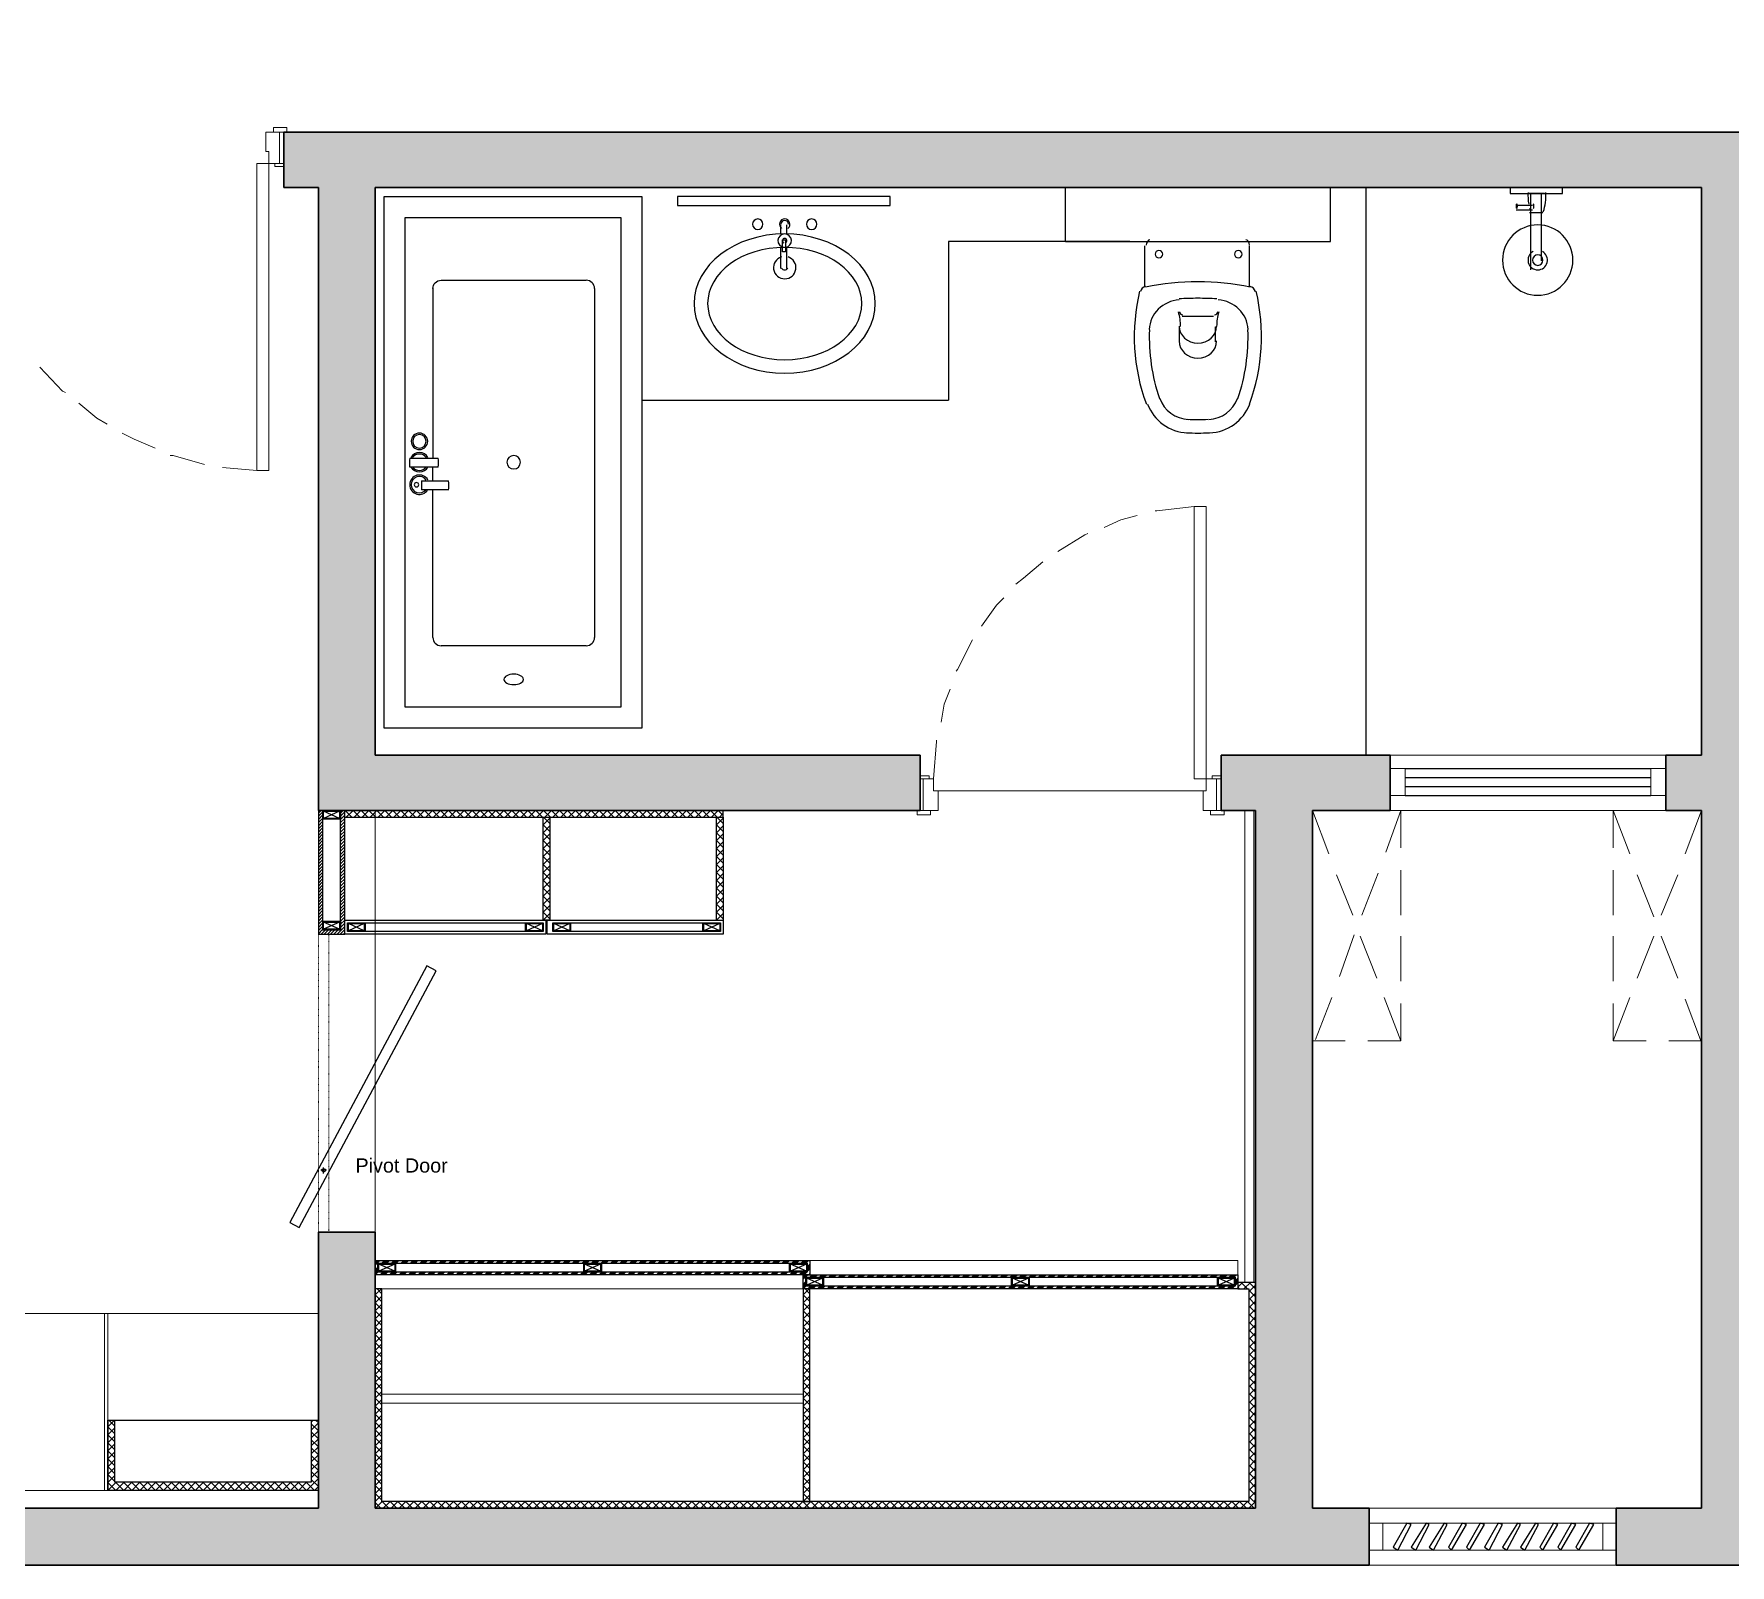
# Model space of a CAD drawing. Header units: millimetres. Extents: x 75500 to 345360, y -224327 to 19532.
# Drawn here: x 87416 to 92212, y -30590 to -26262 of the extents above; entities that cross this region are included whole.
import ezdxf

# ---------------------------------------------------------------- set-up
doc = ezdxf.new("R2010")
doc.units = ezdxf.units.MM
doc.header["$LTSCALE"] = 0.01
doc.linetypes.add('ZWCAD_ISO03W100', pattern=[30, 12, -18])
doc.layers.add('A- Ele 4', color=250, linetype='Continuous', lineweight=15, true_color=0x333333)
for name, color, linetype, lineweight in [('A- Windows', 150, 'Continuous', 9), ('A-WALL', 7, 'Continuous', 30), ('Cut', 1, 'Continuous', 25), ('ele 0.1', 252, 'Continuous', 13), ('funiture', 11, 'Continuous', 5), ('furniture section', 7, 'Continuous', 25), ('hatch', 251, 'Continuous', 0)]:
    doc.layers.add(name, color=color, linetype=linetype, lineweight=lineweight)
doc.styles.get("Standard").update_dxf_attribs({"font": 'arial.ttf'})

# ---------------------------------------------------------------- blocks, each defined once
blk = doc.blocks.new('taps')
at = {"layer": 'A- Ele 4', "lineweight": 25}
for p, q in [((964499.4, -143652.2), (964499.4, -143652.2)), ((964503.6, -143652.2), (964503.6, -143652.2)), ((964474, -143680.4), (964554.4, -143680.4)), ((964554.4, -143705.8), (964474, -143705.8)), ((964539.6, -143745.3), (964539.6, -143707.2)), ((964507.8, -143745.3), (964584, -143745.3)), ((964584, -143770.7), (964507.8, -143770.7))]:
    blk.add_line(p, q, dxfattribs=at)
for points in [[(964501.5, -143609.9), (964488.6, -143609.9), (964478.2, -143620.3), (964478.2, -143633.2)], [(964501.5, -143614.1), (964491, -143614.1), (964482.4, -143622.7), (964482.4, -143633.2)], [(964524.8, -143633.2), (964524.8, -143620.3), (964514.3, -143609.9), (964501.5, -143609.9)], [(964520.5, -143633.2), (964520.5, -143622.7), (964512, -143614.1), (964501.5, -143614.1)], [(964501.5, -143664.9), (964491.5, -143664.9), (964482.3, -143670.3), (964477.4, -143679.1)], [(964478.2, -143633.2), (964478.2, -143646), (964488.6, -143656.5), (964501.5, -143656.5)], [(964501.5, -143669.2), (964493.8, -143669.2), (964486.6, -143672.9), (964482.3, -143679.3)], [(964482.4, -143633.2), (964482.4, -143643.7), (964491, -143652.2), (964501.5, -143652.2)], [(964501.5, -143656.5), (964514.3, -143656.5), (964524.8, -143646), (964524.8, -143633.2)], [(964501.5, -143652.2), (964512, -143652.2), (964520.5, -143643.7), (964520.5, -143633.2)], [(964525.5, -143679.1), (964520.7, -143670.3), (964511.5, -143664.9), (964501.5, -143664.9)], [(964520.7, -143679.3), (964516.3, -143672.9), (964509.2, -143669.2), (964501.5, -143669.2)], [(964474, -143680.4), (964472.9, -143688.8), (964472.9, -143697.4), (964473.9, -143705.8)], [(964477.4, -143705.8), (964482.3, -143714.5), (964491.5, -143719.9), (964501.5, -143719.9)], [(964482.3, -143705.6), (964486.6, -143711.9), (964493.8, -143715.7), (964501.5, -143715.7)], [(964525.5, -143742.6), (964519.4, -143731.6), (964506.7, -143726.1), (964494.6, -143729.3)], [(964501.5, -143715.7), (964509.2, -143715.7), (964516.3, -143711.9), (964520.7, -143705.6)], [(964501.5, -143719.9), (964511.5, -143719.9), (964520.7, -143714.5), (964525.5, -143705.8)], [(964554.4, -143706), (964555.5, -143697.5), (964555.5, -143688.9), (964554.4, -143680.4)], [(964494.6, -143729.3), (964482.4, -143732.4), (964474, -143743.4), (964474, -143755.9)], [(964474, -143755.9), (964474, -143768.5), (964482.4, -143779.4), (964494.6, -143782.6)], [(964494.6, -143733.7), (964484.8, -143736.7), (964478.2, -143745.7), (964478.2, -143755.9)], [(964478.2, -143755.9), (964478.2, -143766.1), (964484.8, -143775.1), (964494.6, -143778.2)], [(964493, -143749.6), (964489.5, -143749.6), (964486.7, -143752.4), (964486.7, -143755.9)], [(964486.7, -143755.9), (964486.7, -143759.4), (964489.5, -143762.3), (964493, -143762.3)], [(964499.4, -143755.9), (964499.4, -143752.4), (964496.5, -143749.6), (964493, -143749.6)], [(964493, -143762.3), (964496.5, -143762.3), (964499.4, -143759.4), (964499.4, -143755.9)], [(964520.7, -143742.7), (964514.9, -143734.3), (964504.3, -143730.7), (964494.6, -143733.7)], [(964494.6, -143782.6), (964506.2, -143785.6), (964518.3, -143780.7), (964524.7, -143770.7)], [(964494.6, -143778.2), (964503.7, -143781), (964513.5, -143778), (964519.4, -143770.7)], [(964507.8, -143745.3), (964506.7, -143753.8), (964506.7, -143762.3), (964507.8, -143770.7)], [(964584, -143771), (964585.1, -143762.5), (964585.1, -143753.8), (964584, -143745.3)]]:
    blk.add_open_spline(points, degree=3, dxfattribs=at)
blk = doc.blocks.new('e ge')
at = {"layer": 'A- Ele 4', "lineweight": 25}
for p, q in [((64637.1, 15752.5), (64637.1, 15904.9)), ((65386.3, 15752.5), (65386.3, 15904.9)), ((65487.9, 14300.7), (65487.9, 15904.9)), ((65991.6, 15888), (65945, 15888)), ((65953.5, 15672.1), (65953.5, 15888)), ((65983.1, 15697.5), (65983.1, 15888)), ((65957.7, 15854.1), (65911.2, 15854.1)), ((65911.2, 15841.4), (65957.7, 15841.4)), ((65987.4, 15833), (65949.3, 15833)), ((63832.9, 15773.7), (63832.9, 15799.1)), ((63849.8, 15773.7), (63849.8, 15799.1)), ((63832.9, 15676.3), (63832.9, 15735.6)), ((63849.8, 15676.3), (63849.8, 15735.6)), ((64637.1, 15752.5), (65386.3, 15752.5)), ((64861.5, 15625.6), (64861.5, 15739.8)), ((64874.2, 15752.5), (65145.1, 15752.5)), ((65157.7, 15625.6), (65157.7, 15739.8)), ((62872.1, 15642.5), (63282.6, 15642.5)), ((62848.8, 15620.2), (62848.8, 15138.8)), ((63305.9, 15619.2), (63305.9, 14633)), ((64967.3, 15540.9), (65056.2, 15540.9)), ((64958.8, 15511.3), (64958.8, 15468.9)), ((65060.4, 15511.3), (65060.4, 15468.9)), ((63439.3, 15303.9), (64307, 15303.9)), ((62848.8, 14633), (62848.8, 15049.9)), ((63282.6, 14609.7), (62872.1, 14609.7))]:
    blk.add_line(p, q, dxfattribs=at)
for points in [[(62711.2, 14376.9), (62711.2, 15879.5), (63439.3, 15879.5), (63439.3, 14376.9)], [(63540.8, 15854.1), (64141.9, 15854.1), (64141.9, 15879.5), (63540.8, 15879.5)], [(66042.4, 15904.9), (65894.2, 15904.9), (65894.2, 15888), (66042.4, 15888)], [(62770.5, 14436.1), (62770.5, 15820.3), (63380, 15820.3), (63380, 14436.1)], [(63837.1, 15756.8), (63845.6, 15756.8), (63845.6, 15722.9), (63837.1, 15722.9)]]:
    blk.add_lwpolyline(points, close=True, dxfattribs=at)
for points in [[(64819.1, 15752.5), (64307, 15752.5), (64307, 15303.9)], [(63079.5, 14529.3), (63079.5, 14529.3), (63075.2, 14529.3), (63075.2, 14529.3)]]:
    blk.add_lwpolyline(points, dxfattribs=at)
for points in [[(65945.3, 15890.6), (65944.6, 15879.8), (65945.2, 15868.9), (65947, 15858.2)], [(65988.3, 15836), (65994.2, 15853.5), (65996.7, 15872.1), (65995.6, 15890.6)], [(65913.3, 15858.4), (65912.1, 15858.4), (65911.2, 15855.5), (65911.2, 15852)], [(65911.2, 15852), (65911.2, 15848.5), (65912.1, 15845.7), (65913.3, 15845.7)], [(65915.4, 15852), (65915.4, 15855.5), (65914.5, 15858.4), (65913.3, 15858.4)], [(65913.3, 15845.7), (65914.5, 15845.7), (65915.4, 15848.5), (65915.4, 15852)], [(65949.5, 15846.3), (65950.4, 15842.8), (65951.4, 15839.4), (65952.6, 15836)], [(65962, 15852), (65962, 15855.5), (65961, 15858.4), (65959.9, 15858.4)], [(65959.9, 15845.7), (65961, 15845.7), (65962, 15848.5), (65962, 15852)], [(63767.3, 15816), (63759.1, 15816), (63752.5, 15809.4), (63752.5, 15801.2)], [(63752.5, 15801.2), (63752.5, 15793), (63759.1, 15786.4), (63767.3, 15786.4)], [(63782.1, 15801.2), (63782.1, 15809.4), (63775.5, 15816), (63767.3, 15816)], [(63767.3, 15786.4), (63775.5, 15786.4), (63782.1, 15793), (63782.1, 15801.2)], [(63829.4, 15805.9), (63827.4, 15799.8), (63829.5, 15793.2), (63834.6, 15789.4)], [(63843.5, 15816), (63837.1, 15816), (63831.4, 15811.9), (63829.4, 15805.9)], [(63843.5, 15811.8), (63837.6, 15811.8), (63832.9, 15807.1), (63832.9, 15801.2)], [(63857.5, 15805.9), (63855.5, 15811.9), (63849.9, 15816), (63843.5, 15816)], [(63854.1, 15801.2), (63854.1, 15807.1), (63849.3, 15811.8), (63843.5, 15811.8)], [(63852.4, 15789.4), (63857.5, 15793.2), (63859.6, 15799.8), (63857.5, 15805.9)], [(63919.7, 15816), (63911.5, 15816), (63904.9, 15809.4), (63904.9, 15801.2)], [(63904.9, 15801.2), (63904.9, 15793), (63911.5, 15786.4), (63919.7, 15786.4)], [(63934.5, 15801.2), (63934.5, 15809.4), (63927.9, 15816), (63919.7, 15816)], [(63919.7, 15786.4), (63927.9, 15786.4), (63934.5, 15793), (63934.5, 15801.2)], [(65972.6, 15799.1), (65917.6, 15799.1), (65873.1, 15754.6), (65873.1, 15699.6)], [(66072, 15699.6), (66072, 15754.6), (66027.5, 15799.1), (65972.6, 15799.1)], [(63843.5, 15773.7), (63702.1, 15773.7), (63587.4, 15685.6), (63587.4, 15576.9)], [(63843.5, 15735.6), (63723.1, 15735.6), (63625.5, 15664.5), (63625.5, 15576.9)], [(63824.5, 15755.9), (63823.8, 15745.9), (63831, 15737.1), (63841, 15735.8)], [(63843.5, 15773.7), (63833.4, 15773.7), (63825.1, 15765.9), (63824.5, 15755.9)], [(63837.2, 15755.7), (63836.7, 15752.6), (63838.5, 15749.7), (63841.4, 15748.6)], [(63843.5, 15761), (63840.4, 15761), (63837.7, 15758.8), (63837.2, 15755.7)], [(64099.6, 15576.9), (64099.6, 15685.6), (63984.9, 15773.7), (63843.5, 15773.7)], [(63862.5, 15755.9), (63861.8, 15765.9), (63853.5, 15773.7), (63843.5, 15773.7)], [(63849.7, 15755.7), (63849.2, 15758.8), (63846.6, 15761), (63843.5, 15761)], [(64061.5, 15576.9), (64061.5, 15664.5), (63963.9, 15735.6), (63843.5, 15735.6)], [(63845.6, 15748.6), (63848.5, 15749.7), (63850.3, 15752.6), (63849.7, 15755.7)], [(63846, 15735.8), (63855.9, 15737.1), (63863.1, 15745.9), (63862.5, 15755.9)], [(64876.3, 15756.8), (64870.4, 15756.8), (64865.7, 15750.1), (64865.7, 15742)], [(65157.7, 15742), (65157.7, 15750.1), (65153, 15756.8), (65147.2, 15756.8)], [(63834, 15708.7), (63819, 15704), (63809.7, 15689.1), (63812.1, 15673.6)], [(63874.9, 15673.6), (63877.2, 15689.1), (63868, 15704), (63853, 15708.7)], [(64901.7, 15727.1), (64895.8, 15727.1), (64891.1, 15722.4), (64891.1, 15716.6)], [(64891.1, 15716.6), (64891.1, 15710.7), (64895.8, 15706), (64901.7, 15706)], [(64912.2, 15716.6), (64912.2, 15722.4), (64907.5, 15727.1), (64901.7, 15727.1)], [(64901.7, 15706), (64907.5, 15706), (64912.2, 15710.7), (64912.2, 15716.6)], [(65126, 15727.1), (65120.2, 15727.1), (65115.4, 15722.4), (65115.4, 15716.6)], [(65115.4, 15716.6), (65115.4, 15710.7), (65120.2, 15706), (65126, 15706)], [(65136.6, 15716.6), (65136.6, 15722.4), (65131.8, 15727.1), (65126, 15727.1)], [(65126, 15706), (65131.8, 15706), (65136.6, 15710.7), (65136.6, 15716.6)], [(65873.1, 15699.6), (65873.1, 15644.7), (65917.6, 15600.2), (65972.6, 15600.2)], [(65959.3, 15723.7), (65948.3, 15717.7), (65942.8, 15704.9), (65945.9, 15692.8)], [(65945.9, 15692.8), (65949, 15680.6), (65960, 15672.1), (65972.6, 15672.1)], [(65972.6, 15714.4), (65964.4, 15714.4), (65957.7, 15707.8), (65957.7, 15699.6)], [(65957.7, 15699.6), (65957.7, 15691.4), (65964.4, 15684.8), (65972.6, 15684.8)], [(65987.4, 15699.6), (65987.4, 15707.8), (65980.7, 15714.4), (65972.6, 15714.4)], [(65972.6, 15684.8), (65980.7, 15684.8), (65987.4, 15691.4), (65987.4, 15699.6)], [(65972.6, 15600.2), (66027.5, 15600.2), (66072, 15644.7), (66072, 15699.6)], [(65972.6, 15672.1), (65985.1, 15672.1), (65996.1, 15680.6), (65999.2, 15692.8)], [(65999.2, 15692.8), (66002.3, 15704.9), (65996.8, 15717.7), (65985.8, 15723.7)], [(62848.8, 15619.2), (62848.8, 15632.1), (62859.2, 15642.5), (62872.1, 15642.5)], [(63305.9, 15619.2), (63305.9, 15632.1), (63295.5, 15642.5), (63282.6, 15642.5)], [(63812.1, 15673.6), (63814.5, 15658.2), (63827.8, 15646.7), (63843.5, 15646.7)], [(63834.6, 15676.9), (63836.6, 15673.9), (63839.9, 15672.1), (63843.5, 15672.1)], [(63843.5, 15672.1), (63847, 15672.1), (63850.4, 15673.9), (63852.3, 15676.9)], [(63843.5, 15646.7), (63859.2, 15646.7), (63872.5, 15658.2), (63874.9, 15673.6)], [(65159.6, 15623.3), (65062, 15643.2), (64961.4, 15643.2), (64863.9, 15623.3)], [(64847, 15612.3), (64821.6, 15506.2), (64828.2, 15394.9), (64866, 15292.5)], [(64864, 15625.2), (64856.7, 15623.7), (64851, 15618.1), (64849.3, 15610.9)], [(64959.1, 15587.3), (64912.5, 15584.3), (64875.8, 15548.2), (64874.2, 15503.7)], [(65011.7, 15591.7), (64993.9, 15591.7), (64976.2, 15591.1), (64958.4, 15589.9)], [(65065, 15589.9), (65047.3, 15591.1), (65029.5, 15591.7), (65011.7, 15591.7)], [(65153.5, 15503.7), (65151.8, 15548.2), (65115.2, 15584.3), (65068.6, 15587.3)], [(65157.4, 15292.5), (65195.2, 15394.9), (65201.8, 15506.2), (65176.4, 15612.3)], [(65174.2, 15610.9), (65172.4, 15618.1), (65166.7, 15623.7), (65159.4, 15625.2)], [(63587.4, 15576.9), (63587.4, 15468.2), (63702.1, 15380.1), (63843.5, 15380.1)], [(63625.5, 15576.9), (63625.5, 15489.2), (63723.1, 15418.1), (63843.5, 15418.1)], [(63843.5, 15380.1), (63984.9, 15380.1), (64099.6, 15468.2), (64099.6, 15576.9)], [(63843.5, 15418.1), (63963.9, 15418.1), (64061.5, 15489.2), (64061.5, 15576.9)], [(64963, 15512.2), (64962.7, 15526.1), (64960.6, 15539.9), (64956.8, 15553.3)], [(64959, 15553.6), (64960, 15548.9), (64963.9, 15545.5), (64968.7, 15545.2)], [(65059, 15545.2), (65063.7, 15545.5), (65067.7, 15548.9), (65068.6, 15553.6)], [(65070.9, 15553.3), (65067, 15539.9), (65064.9, 15526.1), (65064.7, 15512.2)], [(64874.5, 15503), (64872.2, 15436.9), (64881.8, 15370.9), (64902.8, 15308.2)], [(64958.8, 15513.4), (64958.8, 15486.5), (64982.5, 15464.7), (65011.7, 15464.7)], [(65011.7, 15464.7), (65040.9, 15464.7), (65064.6, 15486.5), (65064.6, 15513.4)], [(65124.9, 15308.2), (65145.9, 15370.9), (65155.5, 15436.9), (65153.2, 15503)], [(64958.8, 15471.1), (64958.8, 15444.2), (64982.5, 15422.4), (65011.7, 15422.4)], [(65011.7, 15422.4), (65040.9, 15422.4), (65064.6, 15444.2), (65064.6, 15471.1)], [(64904.3, 15308), (64916.1, 15274.4), (64948.1, 15251.1), (64985.2, 15249)], [(65042.4, 15249), (65079.5, 15251.1), (65111.6, 15274.4), (65123.4, 15308)], [(64869.4, 15292.4), (64887.2, 15245.9), (64931.6, 15214), (64982.7, 15211)], [(65044.9, 15211), (65096, 15214), (65140.5, 15245.9), (65158.2, 15292.4)], [(64979.6, 15211.7), (64990.3, 15211.1), (65001, 15210.7), (65011.7, 15210.7)], [(64982.9, 15249.7), (64992.5, 15249.1), (65002.1, 15248.8), (65011.7, 15248.8)], [(65011.7, 15248.8), (65021.3, 15248.8), (65030.9, 15249.1), (65040.5, 15249.7)], [(65011.7, 15210.7), (65022.4, 15210.7), (65033.2, 15211.1), (65043.9, 15211.7)], [(63077.4, 15147.3), (63066.8, 15147.3), (63058.3, 15138.7), (63058.3, 15128.2)], [(63058.3, 15128.2), (63058.3, 15117.7), (63066.8, 15109.2), (63077.4, 15109.2)], [(63096.4, 15128.2), (63096.4, 15138.7), (63087.9, 15147.3), (63077.4, 15147.3)], [(63077.4, 15109.2), (63087.9, 15109.2), (63096.4, 15117.7), (63096.4, 15128.2)], [(62848.8, 14633), (62848.8, 14620.1), (62859.2, 14609.7), (62872.1, 14609.7)], [(63282.6, 14609.7), (63295.5, 14609.7), (63305.9, 14620.1), (63305.9, 14633)], [(63077.4, 14529.3), (63062.2, 14529.3), (63049.8, 14522.6), (63049.8, 14514.5)], [(63049.8, 14514.5), (63049.8, 14506.3), (63062.2, 14499.6), (63077.4, 14499.6)], [(63104.9, 14514.5), (63104.9, 14522.6), (63092.5, 14529.3), (63077.4, 14529.3)], [(63077.4, 14499.6), (63092.5, 14499.6), (63104.9, 14506.3), (63104.9, 14514.5)]]:
    blk.add_open_spline(points, degree=3, dxfattribs=at)
at = {"layer": 'A- Ele 4'}
blk.add_blockref('taps', (-901690.8, 158820.6), dxfattribs=at)
blk = doc.blocks.new('ASDFGBwrg')
at = {"layer": 'Cut'}
h = blk.add_hatch(color=256, dxfattribs=at)
h.dxf.hatch_style = 1
h.paths.add_polyline_path([(87923.9, 2882.8), (87923.9, 2857.8), (87973.9, 2857.8), (87973.9, 2882.8)])
h.paths.add_polyline_path([(87926.4, 2880.3), (87926.4, 2860.3), (87971.4, 2860.3), (87971.4, 2880.3)], flags=16)
for p, q in [((87926.4, 2880.3), (87971.4, 2860.3)), ((87926.4, 2860.3), (87971.4, 2880.3))]:
    blk.add_line(p, q, dxfattribs=at)
for points in [[(87923.9, 2882.8), (87973.9, 2882.8), (87973.9, 2857.8), (87923.9, 2857.8)], [(87926.4, 2880.3), (87971.4, 2880.3), (87971.4, 2860.3), (87926.4, 2860.3)]]:
    blk.add_lwpolyline(points, close=True, dxfattribs=at)

msp = doc.modelspace()

# ---------------------------------------------------------------- hatches: boundary and pattern name
h = msp.add_hatch()
h.set_pattern_fill('ANGLE', color=256, scale=100)
h.set_pattern_definition([(0, (87625.05, -30379.4), (0, 698.5), [508, -190.5]), (90, (87625.05, -30379.4), (-698.5, 4e-14), [508, -190.5])])
h.paths.add_polyline_path([(87625, -30379.4), (87625, -30180.4), (87644, -30180.4), (87644, -30355.4), (88201, -30355.4), (88201, -30180.4), (88220, -30180.4), (88220, -30379.4)])
at = {"layer": 'hatch', "transparency": 33554559}
h = msp.add_hatch(color=256, dxfattribs=at)
h.dxf.hatch_style = 1
h.paths.add_polyline_path([(92431.6, -20198.9), (92431.6, -16927), (95449.6, -16927), (95449.6, -18687.8), (99178.6, -18687.8), (99178.6, -19987.2), (99271.8, -19987.2), (99280.2, -19987.2), (99280.2, -20076.1), (99280.2, -20088.8), (99280.2, -20148.1), (99178.6, -20148.1), (99178.6, -21231.7), (99178.6, -22188.3), (101908.8, -22188.3), (101908.8, -21100.4), (102069.6, -21100.4), (102069.6, -22188.3), (103068.5, -22188.3), (103068.5, -21616.8), (103068.5, -21468.7), (103068.5, -20148.1), (102069.6, -20148.1), (102069.6, -20249.7), (101908.8, -20249.7), (101908.8, -20148.1), (100131, -20148.1), (100131, -20088.8), (100131, -20076.1), (100131, -19987.2), (100139.5, -19987.2), (100228.4, -19987.2), (100228.4, -18687.8), (103229.4, -18687.8), (103229.4, -22349.1), (101138.4, -22349.1), (101138.4, -22438), (101138.4, -22446.5), (101049.5, -22446.5), (101041, -22446.5), (100981.8, -22446.5), (100981.8, -22349.1), (98928.9, -22349.1), (98920.4, -22349.1), (98920.4, -22256), (98920.4, -22247.5), (98920.4, -22188.3), (99022, -22188.3), (99022, -18848.6), (97800.9, -18848.6), (97115.7, -18848.6), (97073.4, -18848.6), (96214.1, -18848.6), (96171.8, -18848.6), (95191.4, -18848.6), (95191.4, -18687.8), (95293, -18687.8), (95293, -17087.8), (95166, -17087.8), (94564.9, -17087.8), (93176.6, -17087.8), (93028.5, -17087.8), (92592.5, -17087.8), (92592.5, -18687.8), (92689.8, -18687.8), (92689.8, -18848.6), (92592.5, -18848.6), (92592.5, -19936.4), (93189.3, -19936.4), (93202, -19936.4), (93202, -20025.3), (93202, -20038), (93202, -20097.3), (92592.5, -20097.3), (92592.5, -20198.9)])
h.paths.add_polyline_path([(101108.8, -18848.6), (102111.9, -18848.6), (102111.9, -19987.2), (101108.8, -19987.2)], flags=16)
h.paths.add_polyline_path([(101227.7, -19278.6), (101227.7, -19543.3), (102081.9, -19543.3), (102081.9, -19278.6)], flags=0)
h.paths.add_polyline_path([(102268.5, -18848.6), (102268.5, -19987.2), (103068.5, -19987.2), (103068.5, -18848.6)], flags=16)
h.paths.add_polyline_path([(102319.2, -19301.7), (102319.2, -19569.1), (103064.6, -19569.1), (103064.6, -19301.7)], flags=0)
h.paths.add_polyline_path([(100389.2, -19987.2), (100389.2, -18848.6), (100952.2, -18848.6), (100952.2, -19987.2)], flags=16)
h.paths.add_polyline_path([(100490.4, -19267.2), (100490.4, -19545.7), (100698.2, -19614.3), (100698.2, -19335.8)], flags=0)
h.paths.add_polyline_path([(81384.2, -22188.3), (82582, -22188.3), (82582, -22349.1), (81540.8, -22349.1), (81540.8, -25938.5), (81540.8, -26518.4), (81540.8, -26539.5), (82442.3, -26539.5), (83153.4, -26539.5), (83343.9, -26539.5), (84050.8, -26539.5), (86912.1, -26539.5), (86912.1, -26437.9), (86971.4, -26437.9), (86979.9, -26437.9), (87073, -26437.9), (87073, -26446.4), (87073, -26539.5), (87161.9, -26539.5), (87170.3, -26539.5), (87170.3, -26628.4), (87170.3, -26636.9), (87170.3, -26696.1), (83492.1, -26696.1), (83492.1, -27496.1), (83331.2, -27496.1), (83331.2, -26696.1), (81384.2, -26696.1)])
h.paths.add_polyline_path([(89070.8, -25345.9), (89070.8, -25257), (89070.8, -25248.5), (89070.8, -25189.3), (89172.4, -25189.3), (89172.4, -23229.5), (89214.7, -23229.5), (89290.9, -23229.5), (89333.3, -23229.5), (89333.3, -23297.2), (89333.3, -23305.7), (89333.3, -23398.8), (89333.3, -23407.3), (89333.3, -25189.3), (90133.2, -25189.3), (90133.2, -23407.3), (90133.2, -23398.8), (90133.2, -23305.7), (90133.2, -23297.2), (90133.2, -23149.1), (92131.1, -23149.1), (92131.1, -22188.3), (92431.6, -22188.3), (92431.6, -22086.7), (92592.5, -22086.7), (92592.5, -22188.3), (94082.4, -22188.3), (94082.4, -22057), (94239, -22057), (94239, -22188.3), (97972.3, -22188.3), (97972.3, -22247.5), (97972.3, -22256), (97972.3, -22349.1), (97959.6, -22349.1), (92292, -22349.1), (92292, -25345.9), (91661.3, -25345.9), (91661.3, -25189.3), (92131.1, -25189.3), (92131.1, -23305.7), (90289.9, -23305.7), (90289.9, -25189.3), (90759.7, -25189.3), (90759.7, -25345.9), (89083.5, -25345.9)])
h.paths.add_polyline_path([(99712, -23635.9), (100981.8, -23635.9), (100981.8, -23496.2), (101041, -23496.2), (101049.5, -23496.2), (101138.4, -23496.2), (101138.4, -23508.9), (101138.4, -23635.9), (103229.4, -23635.9), (103229.4, -30590.3), (102971.2, -30590.3), (102971.2, -30429.4), (103068.5, -30429.4), (103068.5, -30328.6), (103068.5, -30252.4), (103068.5, -29489), (103068.5, -29412.8), (103068.5, -28888.7), (102971.2, -28888.7), (102971.2, -28727.9), (103068.5, -28727.9), (103068.5, -23796.7), (99868.6, -23796.7), (99868.6, -26717.3), (99712, -26717.3)])
h.paths.add_polyline_path([(88122.7, -26539.5), (88131.2, -26539.5), (92380.8, -26539.5), (92389.3, -26539.5), (92389.3, -26628.4), (92389.3, -26636.9), (92389.3, -26696.1), (92292, -26696.1), (92292, -30429.4), (93066.5, -30429.4), (93066.5, -30590.3), (91889.8, -30590.3), (91889.8, -30429.4), (92131.1, -30429.4), (92131.1, -28457), (92029.5, -28457), (92029.5, -28414.6), (92029.5, -28338.4), (92029.5, -28300.4), (92131.1, -28300.4), (92131.1, -26696.1), (91737.5, -26696.1), (91589.3, -26696.1), (88380.9, -26696.1), (88380.9, -28300.4), (89921.6, -28300.4), (89921.6, -28359.6), (89921.6, -28368.1), (89921.6, -28457), (89913.1, -28457), (88220, -28457), (88220, -26696.1), (88122.7, -26696.1), (88122.7, -26636.9), (88122.7, -26628.4)])
h.paths.add_polyline_path([(93341.7, -26539.5), (93350.1, -26539.5), (96029.5, -26539.5), (96029.5, -28727.9), (96385, -28727.9), (96385, -28888.7), (96029.5, -28888.7), (96029.5, -30429.4), (96131.1, -30429.4), (96131.1, -30590.3), (95094, -30590.3), (95094, -30429.4), (95872.9, -30429.4), (95872.9, -26696.1), (95472.9, -26696.1), (94571.3, -26696.1), (93673.9, -26696.1), (93341.7, -26696.1), (93341.7, -26636.9), (93341.7, -26628.4)])
h.paths.add_polyline_path([(86692, -22349.1), (86692, -22188.3), (89333.3, -22188.3), (89333.3, -22446.5), (89172.4, -22446.5), (89172.4, -22349.1), (87593.6, -22349.1), (87593.6, -22835.9), (87593.6, -22984), (87593.6, -24457), (87593.6, -25053.8), (87593.6, -25189.3), (88220, -25189.3), (88220, -25248.5), (88220, -25257), (88220, -25345.9), (88211.6, -25345.9), (87073, -25345.9), (87073, -25477.1), (87073, -25489.8), (86979.9, -25489.8), (86971.4, -25489.8), (86912.1, -25489.8), (86912.1, -25345.9), (86772.4, -25345.9), (86759.7, -25345.9), (86759.7, -25257), (86759.7, -25248.5), (86759.7, -25189.3), (87390.4, -25189.3), (87390.4, -25053.8), (87390.4, -24457), (87390.4, -22984), (87390.4, -22835.9), (87390.4, -22349.1)])
h.paths.add_polyline_path([(98717.3, -28888.7), (98717.3, -28727.9), (99712, -28727.9), (99712, -27716.2), (99868.6, -27716.2), (99868.6, -28727.9), (101100.3, -28727.9), (101108.8, -28727.9), (101108.8, -28816.7), (101108.8, -28888.7), (100190.3, -28888.7), (100190.3, -28990.3), (100131, -28990.3), (100118.3, -28990.3), (100029.4, -28990.3), (100029.4, -28977.6), (100029.4, -28888.7), (99229.4, -28888.7), (99229.4, -30429.4), (100029.4, -30429.4), (100029.4, -29777.6), (100029.4, -29769.1), (100118.3, -29769.1), (100131, -29769.1), (100190.3, -29769.1), (100190.3, -30429.4), (100291.8, -30429.4), (100291.8, -30590.3), (98971.2, -30590.3), (98971.2, -30429.4), (99068.6, -30429.4), (99068.6, -28888.7)])
h.paths.add_polyline_path([(84613.7, -22349.1), (84613.7, -22188.3), (85913.2, -22188.3), (85913.2, -22349.1), (85811.6, -22349.1), (85811.6, -25189.3), (85913.2, -25189.3), (85913.2, -25248.5), (85913.2, -25257), (85913.2, -25345.9), (85900.5, -25345.9), (85650.8, -25345.9), (85650.8, -22349.1)])
h.paths.add_polyline_path([(93472.9, -18848.6), (93472.9, -18687.8), (94239, -18687.8), (94239, -19449.7), (94239, -20228.5), (94082.4, -20228.5), (94082.4, -20097.3), (93980.8, -20097.3), (93980.8, -20025.3), (93980.8, -19936.4), (93989.3, -19936.4), (94082.4, -19936.4), (94082.4, -18848.6)])
h.paths.add_polyline_path([(89333.3, -24402.5), (89333.3, -24487.8), (89333.3, -24356.5)])
h = msp.add_hatch(color=256, dxfattribs=at)
h.dxf.hatch_style = 1
h.paths.add_polyline_path([(83331.2, -29629.4), (83492.1, -29629.4), (83492.1, -30429.4), (88220, -30429.4), (88220, -29649.4), (88380.9, -29649.4), (88380.9, -30408.3), (88380.9, -30429.4), (89282.5, -30429.4), (89972.4, -30429.4), (90179.8, -30429.4), (90869.7, -30429.4), (90869.7, -30408.3), (90869.7, -29829.4), (90869.7, -29829.4), (90869.7, -28457), (90780.9, -28457), (90772.4, -28457), (90772.4, -28368.1), (90772.4, -28359.6), (90772.4, -28300.4), (91250.7, -28300.4), (91250.7, -28338.4), (91250.7, -28414.6), (91250.7, -28457), (91030.6, -28457), (91030.6, -30429.4), (91191.4, -30429.4), (91191.4, -30590.3), (83331.2, -30590.3)])
at = {"layer": 'hatch'}
h = msp.add_hatch(dxfattribs=at)
h.set_pattern_fill('ANSI31', color=256, scale=2, angle=180)
h.set_pattern_definition([(225, (88295.0464, -28434.504), (4.49013, -4.49013), [])])
h.paths.add_polyline_path([(88295, -28807), (88220, -28807), (88220, -28457), (88232, -28457), (88232, -28795), (88283, -28795), (88283, -28457), (88295, -28457)])
h = msp.add_hatch(dxfattribs=at)
h.set_pattern_fill('ANSI37', color=256, scale=5, angle=180)
h.set_pattern_definition([(225, (89912.112, -28456.965), (11.22532, -11.22532), []), (315, (89912.112, -28456.965), (11.22532, 11.22532), [])])
h.paths.add_polyline_path([(88874.1, -28476), (88855.1, -28476), (88295, -28476), (88295, -28457), (89365, -28457), (89365, -28476)])
h = msp.add_hatch(dxfattribs=at)
h.set_pattern_fill('ANSI37', color=256, scale=5, angle=180)
h.set_pattern_definition([(225, (88855.546, -28766.965), (11.2253, -11.2253), []), (315, (88855.546, -28766.965), (11.2253, 11.2253), [])])
h.paths.add_polyline_path([(88863.5, -28767), (88866.5, -28767), (88874.5, -28767), (88874.5, -28476), (88855.5, -28476), (88855.5, -28767)])
h = msp.add_hatch(dxfattribs=at)
h.set_pattern_fill('ANSI37', color=256, scale=5, angle=180)
h.set_pattern_definition([(225, (89346.046, -28766.965), (11.2253, -11.2253), []), (315, (89346.046, -28766.965), (11.2253, 11.2253), [])])
h.paths.add_polyline_path([(89346, -28767), (89365, -28767), (89365, -28476), (89346, -28476)])
h = msp.add_hatch(dxfattribs=at)
h.set_pattern_fill('ANSI34', color=256, angle=180)
h.set_pattern_definition([(225, (88380.89, -29769.427), (13.47038, -13.47038), []), (225, (88376.4, -29769.427), (13.47038, -13.47038), []), (225, (88371.91, -29769.427), (13.47038, -13.47038), []), (225, (88367.42, -29769.427), (13.47038, -13.47038), [])])
h.paths.add_polyline_path([(88380.9, -29769.4), (88380.9, -29729.4), (89609.8, -29729.4), (89609.8, -29750.4), (89609.8, -29769.4), (88399.9, -29769.4)])
h.paths.add_polyline_path([(88388.4, -29736.9), (88388.4, -29761.9), (88438.4, -29761.9), (88970.4, -29761.9), (89020.4, -29761.9), (89552.3, -29761.9), (89602.3, -29761.9), (89602.3, -29736.9), (89552.3, -29736.9), (89020.4, -29736.9), (88970.4, -29736.9), (88438.4, -29736.9)], flags=16)
h.paths.add_polyline_path([(88390.9, -29739.4), (88390.9, -29759.4), (88435.9, -29759.4), (88435.9, -29739.4)], flags=0)
h.paths.add_polyline_path([(88972.9, -29739.4), (88972.9, -29759.4), (89017.9, -29759.4), (89017.9, -29739.4)], flags=0)
h.paths.add_polyline_path([(89554.8, -29739.4), (89554.8, -29759.4), (89599.8, -29759.4), (89599.8, -29739.4)], flags=0)
h.paths.add_polyline_path([(89554.8, -29739.4), (89599.8, -29739.4), (89577.3, -29749.4)], flags=0)
h.paths.add_polyline_path([(89554.8, -29759.4), (89577.3, -29749.4), (89599.8, -29759.4)], flags=0)
h.paths.add_polyline_path([(89577.3, -29749.4), (89599.8, -29739.4), (89599.8, -29759.4)], flags=0)
h = msp.add_hatch(dxfattribs=at)
h.set_pattern_fill('ANSI34', color=256, angle=180)
h.set_pattern_definition([(225, (89590.82, -29809.427), (13.47038, -13.47038), []), (225, (89586.33, -29809.427), (13.47038, -13.47038), []), (225, (89581.84, -29809.427), (13.47038, -13.47038), []), (225, (89577.349, -29809.427), (13.47038, -13.47038), [])])
h.paths.add_polyline_path([(89590.8, -29809.4), (89590.8, -29769.4), (90819.7, -29769.4), (90819.7, -29790.4), (90819.7, -29809.4), (89609.8, -29809.4)])
h.paths.add_polyline_path([(89598.3, -29776.9), (89598.3, -29801.9), (89648.3, -29801.9), (90180.3, -29801.9), (90230.3, -29801.9), (90762.2, -29801.9), (90812.2, -29801.9), (90812.2, -29776.9), (90762.2, -29776.9), (90230.3, -29776.9), (90180.3, -29776.9), (89648.3, -29776.9)], flags=16)
h.paths.add_polyline_path([(89600.8, -29779.4), (89600.8, -29799.4), (89645.8, -29799.4), (89645.8, -29779.4)], flags=0)
h.paths.add_polyline_path([(90182.8, -29779.4), (90182.8, -29799.4), (90227.8, -29799.4), (90227.8, -29779.4)], flags=0)
h.paths.add_polyline_path([(90764.7, -29779.4), (90764.7, -29799.4), (90809.7, -29799.4), (90809.7, -29779.4)], flags=0)
h.paths.add_polyline_path([(90764.7, -29779.4), (90809.7, -29779.4), (90787.2, -29789.4)], flags=0)
h.paths.add_polyline_path([(90764.7, -29799.4), (90787.2, -29789.4), (90809.7, -29799.4)], flags=0)
h.paths.add_polyline_path([(90787.2, -29789.4), (90809.7, -29779.4), (90809.7, -29799.4)], flags=0)
h = msp.add_hatch(dxfattribs=at)
h.set_pattern_fill('ANSI37', color=256, scale=5, angle=180)
h.set_pattern_definition([(225, (88380.891, -30410.427), (11.2253, -11.2253), []), (315, (88380.891, -30410.427), (11.2253, 11.2253), [])])
h.paths.add_polyline_path([(88399.9, -30410.4), (88399.9, -30132.4), (88399.9, -30107.4), (88399.9, -29809.4), (88380.9, -29809.4), (88380.9, -30410.4)])
h = msp.add_hatch(dxfattribs=at)
h.set_pattern_fill('ANSI37', color=256, scale=5, angle=180)
h.set_pattern_definition([(225, (89590.82, -30410.427), (11.2253, -11.2253), []), (315, (89590.82, -30410.427), (11.2253, 11.2253), [])])
h.paths.add_polyline_path([(89590.8, -29809.4), (89590.8, -30410.4), (89609.8, -30410.4), (89609.8, -29809.4)])
h = msp.add_hatch(dxfattribs=at)
h.set_pattern_fill('ANSI37', color=256, scale=5, angle=180)
h.set_pattern_definition([(225, (90819.748, -30410.427), (11.2253, -11.2253), []), (315, (90819.748, -30410.427), (11.2253, 11.2253), [])])
h.paths.add_polyline_path([(90869.7, -30410.4), (90869.7, -29790.4), (90864.7, -29790.4), (90839.7, -29790.4), (90819.7, -29790.4), (90819.7, -29809.4), (90850.7, -29809.4), (90850.7, -30410.4)])
h = msp.add_hatch(dxfattribs=at)
h.set_pattern_fill('ANSI37', color=256, scale=5, angle=180)
h.set_pattern_definition([(225, (87625.046, -30379.427), (11.22532, -11.22532), []), (315, (87625.046, -30379.427), (11.22532, 11.22532), [])])
h.paths.add_polyline_path([(87625, -30379.4), (87625, -30180.4), (87644, -30180.4), (87644, -30355.4), (88201, -30355.4), (88201, -30180.4), (88220, -30180.4), (88220, -30379.4)])
h = msp.add_hatch(dxfattribs=at)
h.set_pattern_fill('ANSI37', color=256, scale=5, angle=180)
h.set_pattern_definition([(225, (90869.748, -30410.427), (11.22532, -11.22532), []), (315, (90869.748, -30410.427), (11.22532, 11.22532), [])])
h.paths.add_polyline_path([(88380.9, -30410.4), (88380.9, -30429.4), (90869.7, -30429.4), (90869.7, -30410.4)])

# ---------------------------------------------------------------- linework, layer by layer
at = {"color": 7, "linetype": 'Continuous', "lineweight": 5}
for p, q in [((88071.9, -26539.5), (88071.9, -26594.6)), ((88093.1, -26539.5), (88071.9, -26539.5)), ((88110, -26539.5), (88110, -26628.4)), ((88080.4, -26594.6), (88071.9, -26594.6)), ((88080.4, -26594.6), (88080.4, -26628.4)), ((88080.4, -26628.4), (88110, -26628.4)), ((89930.1, -28457), (89930.1, -28368.1)), ((89959.7, -28368.1), (89930.1, -28368.1)), ((89959.7, -28401.9), (89959.7, -28368.1)), ((90730.1, -28401.9), (90730.1, -28368.1)), ((90730.1, -28368.1), (90759.7, -28368.1)), ((90759.7, -28457), (90759.7, -28368.1)), ((89959.7, -28401.9), (89972.4, -28401.9)), ((89972.4, -28457), (89972.4, -28401.9)), ((90721.6, -28457), (90721.6, -28401.9)), ((90730.1, -28401.9), (90721.6, -28401.9)), ((89951.2, -28457), (89972.4, -28457)), ((90742.8, -28457), (90721.6, -28457))]:
    msp.add_line(p, q, dxfattribs=at)
at = {"color": 8, "linetype": 'Continuous', "lineweight": 5}
for p, q in [((88046.5, -27496.1), (87949.2, -27487.7)), ((92029.5, -28300.4), (91250.7, -28300.4)), ((90721.6, -28401.9), (89972.4, -28401.9)), ((91030.6, -28457), (91077.2, -28579.7)), ((91280.3, -28457), (91238, -28575.5)), ((91250.7, -28457), (92029.5, -28457)), ((91280.3, -28457), (91280.3, -28562.8)), ((91881.4, -28457), (91927.9, -28579.7)), ((91881.4, -28457), (91881.4, -28562.8)), ((92131.1, -28457), (92084.5, -28579.7)), ((91280.3, -28626.3), (91280.3, -28753.3)), ((91881.4, -28626.3), (91881.4, -28753.3)), ((91098.3, -28639), (91144.9, -28753.3)), ((91216.8, -28634.7), (91170.3, -28753.3)), ((91949.1, -28639), (91995.7, -28757.5)), ((92063.4, -28639), (92016.8, -28753.3)), ((91149.1, -28808.3), (91106.8, -28926.8)), ((91166, -28812.5), (91212.6, -28931)), ((91280.3, -28812.5), (91280.3, -28939.5)), ((91881.4, -28812.5), (91881.4, -28939.5)), ((91995.7, -28812.5), (91949.1, -28931)), ((92016.8, -28812.5), (92063.4, -28931)), ((91085.6, -28986.1), (91039.1, -29104.6)), ((91233.8, -28986.1), (91280.3, -29108.8)), ((91280.3, -29003), (91280.3, -29108.8)), ((91927.9, -28986.1), (91881.4, -29108.8)), ((91881.4, -29003), (91881.4, -29108.8)), ((92084.5, -28990.3), (92131.1, -29113)), ((91123.7, -29108.8), (91030.6, -29108.8)), ((91280.3, -29108.8), (91187.2, -29108.8)), ((91974.5, -29108.8), (91881.4, -29108.8)), ((92131.1, -29108.8), (92038, -29108.8)), ((91889.8, -30429.4), (91191.4, -30429.4)), ((91191.4, -30590.3), (91889.8, -30590.3))]:
    msp.add_line(p, q, dxfattribs=at)
at = {"color": 7, "linetype": 'Continuous', "lineweight": 18}
for p, q in [((91293, -28338.4), (91250.7, -28338.4)), ((91293, -28338.4), (91293, -28414.6)), ((91987.2, -28338.4), (91987.2, -28414.6)), ((91987.2, -28338.4), (92029.5, -28338.4)), ((91293, -28414.6), (91250.7, -28414.6)), ((91987.2, -28414.6), (92029.5, -28414.6)), ((91191.4, -30471.8), (91889.8, -30471.8)), ((91229.5, -30471.8), (91229.5, -30547.9)), ((91851.7, -30471.8), (91851.7, -30547.9)), ((91191.4, -30547.9), (91889.8, -30547.9))]:
    msp.add_line(p, q, dxfattribs=at)
at = {"color": 7, "linetype": 'Continuous', "lineweight": 5}
for points in [[(88131.2, -26539.5), (88131.2, -26526.8), (88093.1, -26526.8), (88093.1, -26539.5)], [(88046.5, -26628.4), (88046.5, -27496.1), (88080.4, -27496.1), (88080.4, -26628.4)], [(90696.2, -28368.1), (90696.2, -27597.7), (90730.1, -27597.7), (90730.1, -28368.1)], [(89913.1, -28457), (89913.1, -28469.7), (89951.2, -28469.7), (89951.2, -28457)], [(90780.9, -28457), (90780.9, -28469.7), (90742.8, -28469.7), (90742.8, -28457)]]:
    msp.add_lwpolyline(points, close=True, dxfattribs=at)
for points in [[(88110, -26628.4), (88122.7, -26628.4), (88122.7, -26636.9), (88097.3, -26636.9), (88097.3, -26628.4)], [(89930.1, -28368.1), (89921.6, -28368.1), (89921.6, -28359.6), (89947, -28359.6), (89947, -28368.1)], [(90759.7, -28368.1), (90772.4, -28368.1), (90772.4, -28359.6), (90747, -28359.6), (90747, -28368.1)]]:
    msp.add_lwpolyline(points, dxfattribs=at)
at = {"color": 8, "linetype": 'Continuous', "lineweight": 5}
for points in [[(87504.7, -27276), (87496.2, -27271.8), (87432.8, -27204.1)], [(87623.2, -27364.9), (87593.6, -27348), (87542.8, -27305.7)], [(87758.7, -27432.6), (87699.4, -27407.2), (87665.6, -27390.3)], [(87898.4, -27479.2), (87809.5, -27453.8), (87801, -27453.8)], [(90535.4, -27623.1), (90488.8, -27635.8), (90442.2, -27657)], [(90696.2, -27597.7), (90590.4, -27610.4), (90586.2, -27610.4)], [(90395.7, -27673.9), (90387.2, -27678.1), (90311, -27724.7)], [(90268.7, -27754.3), (90213.7, -27800.9), (90192.5, -27817.8)], [(90158.6, -27855.9), (90137.5, -27877.1), (90095.2, -27936.3)], [(90069.8, -27974.4), (90027.4, -28059.1), (90023.2, -28063.3)], [(90006.3, -28114.1), (89989.3, -28156.4), (89980.9, -28207.2)], [(89968.2, -28258), (89968.2, -28262.3), (89959.7, -28368.1)]]:
    msp.add_lwpolyline(points, dxfattribs=at)
at = {"layer": 'A- Ele 4', "linetype": 'ZWCAD_ISO03W100', "ltscale": 10}
msp.add_lwpolyline([(88250, -28807), (88250, -29649.4), (88220, -29649.4), (88220, -28807), (88220, -28807)], close=True, dxfattribs=at)
at = {"layer": 'A- Ele 4'}
msp.add_lwpolyline([(88220, -29879.4), (87020, -29879.4), (87020, -30379.4), (88220, -30379.4)], close=True, dxfattribs=at)
at = {"layer": 'A- Windows', "lineweight": 25}
for p, q in [((91293, -28338.4), (91987.2, -28338.4)), ((91293, -28363.8), (91987.2, -28363.8)), ((91293, -28389.2), (91987.2, -28389.2)), ((91293, -28414.6), (91987.2, -28414.6))]:
    msp.add_line(p, q, dxfattribs=at)
for points in [[(91297.3, -30471.8), (91259.2, -30539.5), (91271.9, -30547.9), (91310, -30476)], [(91352.3, -30471.8), (91310, -30539.5), (91322.7, -30547.9), (91360.7, -30476)], [(91403.1, -30471.8), (91360.7, -30539.5), (91373.4, -30547.9), (91411.5, -30476)], [(91453.9, -30471.8), (91415.8, -30539.5), (91424.2, -30547.9), (91466.6, -30476)], [(91504.7, -30471.8), (91466.6, -30539.5), (91475, -30547.9), (91517.4, -30476)], [(91555.5, -30471.8), (91517.4, -30539.5), (91530.1, -30547.9), (91568.2, -30476)], [(91610.5, -30471.8), (91568.2, -30539.5), (91580.8, -30547.9), (91618.9, -30476)], [(91661.3, -30471.8), (91618.9, -30539.5), (91631.6, -30547.9), (91669.7, -30476)], [(91712.1, -30471.8), (91674, -30539.5), (91682.4, -30547.9), (91724.8, -30476)], [(91762.9, -30471.8), (91724.8, -30539.5), (91733.2, -30547.9), (91775.6, -30476)], [(91813.7, -30471.8), (91775.6, -30539.5), (91784, -30547.9), (91826.3, -30476)]]:
    msp.add_lwpolyline(points, close=True, dxfattribs=at)
at = {"layer": 'A-WALL'}
for p, q in [((88122.7, -26539.5), (92389.3, -26539.5)), ((88122.7, -26696.1), (88122.7, -26539.5)), ((88122.7, -26696.1), (88220, -26696.1)), ((88380.9, -26696.1), (92131.1, -26696.1)), ((88380.9, -28300.4), (88380.9, -26696.1)), ((92131.1, -28300.4), (92131.1, -26696.1)), ((88380.9, -28300.4), (89921.6, -28300.4)), ((89921.6, -28457), (89921.6, -28300.4)), ((90772.4, -28300.4), (91250.7, -28300.4)), ((90772.4, -28457), (90772.4, -28300.4)), ((91250.7, -28300.4), (91250.7, -28457)), ((92029.5, -28457), (92029.5, -28300.4)), ((92029.5, -28300.4), (92131.1, -28300.4)), ((90772.4, -28457), (90869.7, -28457)), ((91030.6, -30429.4), (91030.6, -28457)), ((91030.6, -28457), (91250.7, -28457)), ((92029.5, -28457), (92131.1, -28457)), ((92131.1, -30429.4), (92131.1, -28457)), ((91030.6, -30429.4), (91191.4, -30429.4)), ((91191.4, -30429.4), (91191.4, -30590.3)), ((91889.8, -30590.3), (91889.8, -30429.4)), ((91889.8, -30429.4), (92131.1, -30429.4)), ((83331.2, -30590.3), (91191.4, -30590.3)), ((91889.8, -30590.3), (93066.5, -30590.3))]:
    msp.add_line(p, q, dxfattribs=at)
for points in [[(88220, -26696.1), (88220, -28457), (88380.9, -28457), (88380.9, -28457), (89921.6, -28457)], [(90869.7, -28457), (90869.7, -30429.4), (88380.9, -30429.4), (88380.9, -29649.4), (88220, -29649.4), (88220, -30429.4), (83492.1, -30429.4)]]:
    msp.add_lwpolyline(points, dxfattribs=at)
at = {"layer": 'Cut'}
msp.add_circle((88235, -29474.4), 4.76, dxfattribs=at)
at = {"layer": 'ele 0.1', "ltscale": 10}
for p, q in [((88380.9, -29729.4), (88380.9, -28457)), ((89590.8, -30107.4), (88399.9, -30107.4)), ((89590.8, -30132.4), (88399.9, -30132.4))]:
    msp.add_line(p, q, dxfattribs=at)
at = {"layer": 'ele 0.1'}
for p, q in [((89609.8, -29729.4), (90819.7, -29729.4)), ((90819.7, -29769.4), (90819.7, -29729.4)), ((88380.9, -29809.4), (89590.8, -29809.4)), ((87615, -29879.4), (87615, -30379.4)), ((87625, -29879.4), (87625, -30379.4))]:
    msp.add_line(p, q, dxfattribs=at)
at = {"layer": 'funiture'}
msp.add_lwpolyline([(90839.7, -28457), (90864.7, -28457), (90864.7, -29790.4), (90839.7, -29790.4)], close=True, dxfattribs=at)
at = {"layer": 'furniture section'}
for p, q in [((88220, -28457), (88220, -28807)), ((88232, -28457), (88232, -28795)), ((88283, -28795), (88283, -28457)), ((88295, -28807), (88295, -28457)), ((88295, -28457), (89365, -28457)), ((88295, -28476), (89365, -28476)), ((88855.5, -28476), (88874.5, -28476)), ((89346, -28767), (89346, -28476)), ((89365, -28476), (89365, -28457)), ((89365, -28476), (89365, -28767)), ((88220, -28807), (88295, -28807)), ((88232, -28795), (88283, -28795)), ((88243.5, -29474.4), (88226.9, -29474.4)), ((88235, -29483.2), (88235, -29466.7)), ((88220, -30429.4), (88220, -29649.4)), ((88380.9, -30429.4), (88380.9, -29729.4)), ((88380.9, -30429.4), (88380.9, -29809.4)), ((88399.9, -29809.4), (88380.9, -29809.4)), ((88399.9, -30410.4), (88399.9, -29809.4)), ((90819.7, -29790.4), (90869.7, -29790.4)), ((90819.7, -29809.4), (90850.7, -29809.4)), ((90850.7, -29809.4), (90850.7, -30410.4)), ((90869.7, -29790.4), (90869.7, -30429.4)), ((83701.6, -30429.4), (88220, -30429.4)), ((90869.7, -30429.4), (88380.9, -30429.4)), ((90850.7, -30410.4), (88399.9, -30410.4))]:
    msp.add_line(p, q, dxfattribs=at)
for points in [[(88855.5, -28476), (88874.5, -28476), (88874.5, -28767), (88855.5, -28767)], [(88863.5, -28807), (88295, -28807), (88295, -28767), (88863.5, -28767)], [(89365, -28807), (88866.5, -28807), (88866.5, -28767), (89365, -28767)], [(88856, -28799.5), (88302.5, -28799.5), (88302.5, -28774.5), (88856, -28774.5)], [(89357.5, -28799.5), (88883.1, -28799.5), (88883.1, -28774.5), (89357.5, -28774.5)], [(88166, -29635.9), (88552.8, -28910.1), (88526.3, -28896), (88139.5, -29621.8), (88139.5, -29621.8)], [(88380.9, -29769.4), (88380.9, -29729.4), (89609.8, -29729.4), (89609.8, -29769.4)], [(88388.4, -29761.9), (88388.4, -29736.9), (89602.3, -29736.9), (89602.3, -29761.9)], [(89590.8, -29809.4), (89590.8, -29769.4), (90819.7, -29769.4), (90819.7, -29809.4)], [(89598.3, -29801.9), (89598.3, -29776.9), (90812.2, -29776.9), (90812.2, -29801.9)], [(89609.8, -29809.4), (89590.8, -29809.4), (89590.8, -30410.4), (89609.8, -30410.4)]]:
    msp.add_lwpolyline(points, close=True, dxfattribs=at)
for points in [[(87625, -30180.4), (87625, -30379.4), (87625, -30180.4), (88220, -30180.4), (88220, -30379.4), (87625, -30379.4)], [(87644, -30180.4), (87644, -30355.4), (88201, -30355.4), (88201, -30180.4)]]:
    msp.add_lwpolyline(points, dxfattribs=at)

# ---------------------------------------------------------------- block references
at = {"layer": 'A-WALL'}
msp.add_blockref('e ge', (25695.1, -42601.1), dxfattribs=at)
at = {"layer": 'Cut', "rotation": 180}
for p in [(176206.4, -25599.2), (176206.4, -25912.2), (176276.4, -25916.7), (176779.9, -25916.7), (176857, -25916.7), (177281.4, -25916.7), (176362.2, -26879.1), (176944.2, -26879.1), (177526.2, -26879.1), (177572.2, -26919.1), (178154.1, -26919.1), (178736.1, -26919.1)]:
    msp.add_blockref('ASDFGBwrg', p, dxfattribs=at)

# ---------------------------------------------------------------- texts
at = {"layer": 'Cut', "insert": (88325, -29440.7), "char_height": 40, "width": 781.886, "attachment_point": 1}
msp.add_mtext('Pivot Door', dxfattribs=at)

doc.saveas('drawing.dxf')
